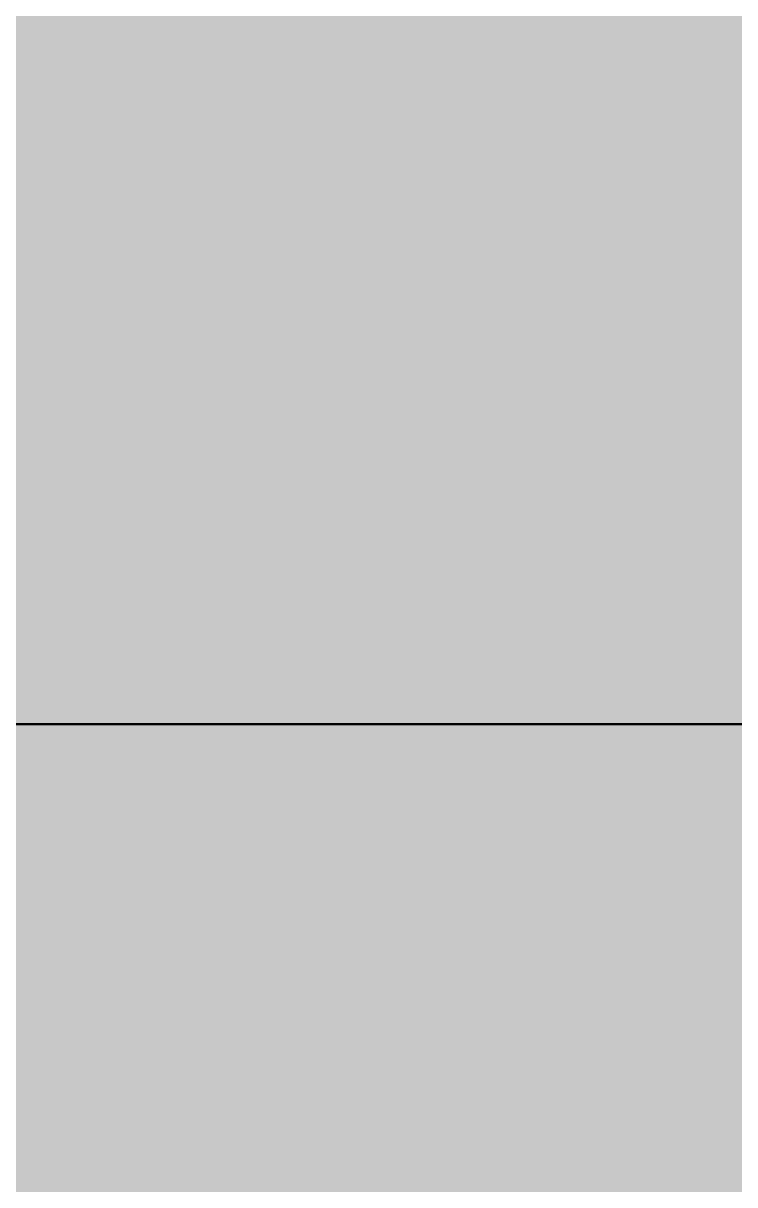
# Model space of a CAD drawing. Header units: millimetres. Extents: x -155050 to -36395, y -2753 to 7638.
# Drawn here: x -46602 to -46409.3, y -874.9 to -560.1 of the extents above; entities that cross this region are included whole.
import ezdxf

# ---------------------------------------------------------------- set-up
doc = ezdxf.new("R2010")
doc.units = ezdxf.units.MM
for name, pattern in [('IMPORT-DASHDOT', [11.176, 8.128, -1.524, 0, -1.524]), ('IMPORT-DASHED _2_', [9.652, 8.128, -1.524]), ('IMPORT-DĚLICÍ2 _2_', [15.875, 6.35, -3.175, 0, -3.175, 0, -3.175]), ('IMPORT-KANVBRDO', [20, 7, -6.5, 0, -6.5]), ('IMPORT-PHANTOM2', [14.732, 8.128, -1.524, 1.016, -1.524, 1.016, -1.524])]:
    doc.linetypes.add(name, pattern=pattern)
for name, color, linetype, lineweight, true_color in [('---1 - PBS PNP-1', 1, 'Continuous', 35, 0xff0000), ('00_pl_deštová voda oblast', 6, 'Continuous', 25, 0xff00ff), ('00_pL_hranice pozemku', 1, 'Continuous', 35, 0xff0000), ('00_pL_katastr', 150, 'Continuous', 9, 0x007fff), ('00_pL_katastr-1', 150, 'Continuous', 35, 0x007fff), ('00_pL_objekt', 1, 'Continuous', 50, 0xff0000), ('212_HK_situace_03_dwg-1', 40, 'Continuous', 9, 0xffbf00), ('A-DOOR-5', 7, 'Continuous', 9, 0xf7f7ef), ('A-FLOR-LEVL-1', 7, 'Continuous', 9, 0x7f7f7f), ('hch kanal-2', 6, 'IMPORT-KANVBRDO', 9, 0xff00ff), ('hch oploceni-1', 7, 'IMPORT-DĚLICÍ2 _2_', 9, 0x00a5a5), ('hch teren-1', 7, 'Continuous', 9, 0x00a5a5), ('hchrozvodi-1', 7, 'IMPORT-DĚLICÍ2 _2_', 9, 0x00a5a5), ('Obrys', 2, 'Continuous', 9, 0xffff00), ('Obrys-2', 1, 'IMPORT-DASHED _2_', 9, 0xff0000), ('Obrys-3', 5, 'Continuous', 9, 0x0000ff), ('Obrys-4', 5, 'IMPORT-DASHDOT', 9, 0x0000ff), ('PDF7_GASNET PLYN STŘEDOTLAK', 9, 'Continuous', 9, 0x808080), ('PDF7_GASNET PLYN STŘEDOTLAK OCHRANNĚ PÁSMO', 7, 'Continuous', 9, 0xa5a552), ('PDF7_GP Budovy', 7, 'Continuous', 9, 0x260000), ('PDF7_GP Hraniční linie', 7, 'Continuous', 9, 0x0052a5), ('PDF7_GP Výšky bodů', 7, 'Continuous', 9, 0x0052a5), ('PDF7_ISS CETIN Nadzemní sítě', 9, 'Continuous', 9, 0x808080), ('PDF7_ISS CETIN Zaměřené a kótované vnitřní STP', 9, 'Continuous', 9, 0x808080), ('PDF7_ISS KRÁLOVÉHRADECKÁ PROVOZNÍ SPLAŠKOVÁ KANALIZACE', 9, 'Continuous', 9, 0x808080), ('PDF7_ISS KRÁLOVÉHRADECKÁ PROVOZNÍ VODOVOD HL ŘAD', 9, 'Continuous', 9, 0x808080), ('PDF7_ISS TECHNICKÉ SLUŽBY HK VO', 9, 'Continuous', 9, 0x808080), ('PDF7_ISS ČEZ DISTRIBUCE NN', 9, 'Continuous', 9, 0x808080), ('PDF7_ISS ČEZ DISTRIBUCE VN PODZEMNÍ', 9, 'Continuous', 9, 0x808080), ('PDF7_Pouchov_726559$0$23700', 7, 'Continuous', 9, 0x52a5a5), ('PDF7_Slezské Předměstí_646971$0$21900', 7, 'Continuous', 9, 0x002600), ('PDF7_Slezské Předměstí_646971$0$23700', 9, 'Continuous', 9, 0x808080), ('zed-1', 5, 'Continuous', 9, 0x0000ff)]:
    doc.layers.add(name, color=color, linetype=linetype, lineweight=lineweight, true_color=true_color)
for name, color, linetype, lineweight in [('0-1', 7, 'Continuous', 9), ('0-2', 7, 'IMPORT-PHANTOM2', 9), ('00_pl_rozhrani ploch', 7, 'Continuous', 18), ('00_pL_stavajici objekty', 7, 'Continuous', 50), ('2966-1_navrh dispozice stroju-HK_02_dwg-1', 7, 'Continuous', 9), ('2966-1_navrh dispozice stroju-HK_dwg-1', 7, 'Continuous', 9), ('A-DOOR', 7, 'Continuous', 9), ('A-FLOR-LEVL', 7, 'Continuous', 9), ('HK_TEREN_SESAZENI_dwg-1', 7, 'Continuous', 9), ('Kóty', 7, 'Continuous', 9), ('PDF4_Geometry', 7, 'Continuous', 9), ('PDF7_GP Popis', 7, 'Continuous', 9), ('PDF9_Geometrie', 7, 'Continuous', 9)]:
    doc.layers.add(name, color=color, linetype=linetype, lineweight=lineweight)

# ---------------------------------------------------------------- blocks, each defined once
blk = doc.blocks.new('M_Vrata_ výsuvná_ sekční - 3000X4000 MM-840892-Řez 5')
at = {"layer": 'A-DOOR-5'}
blk.add_hatch(color=256, dxfattribs=at).paths.add_polyline_path([(196528.92, -750), (196843.19, -750), (196843.19, -738), (196995.69, -738), (196995.69, 1700), (196988.19, 1700), (196988.19, 2750), (192995.69, 2750), (192995.69, -738), (193133.19, -738), (193133.19, -750), (196145.34, -750)])
at = {"layer": 'A-DOOR'}
blk.add_line((196843.19, -750), (193133.19, -750), dxfattribs=at)
blk.add_line((196843.19, -750), (193133.19, -750), dxfattribs=at)
blk = doc.blocks.new('Rampa - Rampa-818641-Řez 5')
at = {"layer": 'A-FLOR-LEVL-1'}
blk.add_hatch(color=256, dxfattribs=at).paths.add_polyline_path([(192988.19, -953), (196988.19, -953), (196988.19, -756), (196868.19, -756), (196868.19, -750), (193108.19, -750), (193108.19, -756), (192988.19, -756), (192988.19, -876.47)])
blk = doc.blocks.new('2966-1_navrh dispozice stroju-HK_dwg-867852-Řez 5')
at = {"layer": 'Kóty'}
blk.add_line((181940.69, -750), (198730.69, -750), dxfattribs=at)
at = {"layer": 'Obrys'}
blk.add_line((203519.7, -750), (179267.83, -750), dxfattribs=at)
at = {"layer": 'Obrys-3'}
blk.add_line((196995.69, -750), (192985.69, -750), dxfattribs=at)
blk = doc.blocks.new('2966-1_navrh dispozice stroju-HK_02_dwg__X1516-904703-Řez 5')
at = {"layer": '0-1'}
for p, q in [((193691.81, -750), (193699.61, -750)), ((193698.24, -750), (193708.59, -750)), ((193707.22, -750), (193717.57, -750)), ((193716.2, -750), (193726.55, -750)), ((193725.18, -750), (193735.53, -750)), ((193734.16, -750), (193744.51, -750)), ((193743.14, -750), (193753.49, -750)), ((193752.12, -750), (193762.47, -750)), ((193761.1, -750), (193771.45, -750)), ((193770.08, -750), (193780.43, -750)), ((193779.06, -750), (193789.41, -750)), ((193788.04, -750), (193798.39, -750)), ((193797.02, -750), (193807.37, -750))]:
    blk.add_line(p, q, dxfattribs=at)
blk = doc.blocks.new('2966-1_navrh dispozice stroju-HK_02_dwg__X1517-904704-Řez 5')
at = {"layer": '0-1'}
for p, q in [((193691.81, -750), (193700.04, -750)), ((193698.67, -750), (193709.02, -750)), ((193707.65, -750), (193718, -750)), ((193716.63, -750), (193726.98, -750)), ((193725.61, -750), (193735.96, -750)), ((193734.59, -750), (193744.94, -750)), ((193743.57, -750), (193753.92, -750)), ((193752.55, -750), (193762.9, -750)), ((193761.54, -750), (193771.89, -750)), ((193770.52, -750), (193780.87, -750)), ((193779.5, -750), (193789.85, -750)), ((193788.48, -750), (193798.83, -750)), ((193797.46, -750), (193807.81, -750))]:
    blk.add_line(p, q, dxfattribs=at)
blk = doc.blocks.new('2966-1_navrh dispozice stroju-HK_02_dwg__X1519-904706-Řez 5')
at = {"layer": '0-1'}
for p, q in [((193681.81, -750), (193691.81, -750)), ((193681.81, -750), (193691.81, -750)), ((193681.81, -750), (193691.81, -750)), ((193681.81, -750), (193691.81, -750)), ((193681.81, -750), (193691.81, -750)), ((193681.81, -750), (193691.81, -750)), ((193681.81, -750), (193691.81, -750)), ((193681.81, -750), (193691.81, -750)), ((193681.81, -750), (193691.81, -750)), ((193681.81, -750), (193691.81, -750)), ((193681.81, -750), (193691.81, -750)), ((193681.81, -750), (193691.81, -750)), ((193681.81, -750), (193691.81, -750)), ((193681.81, -750), (193691.81, -750)), ((193681.81, -750), (193691.81, -750)), ((193681.81, -750), (193691.81, -750)), ((193681.81, -750), (193691.81, -750)), ((193681.81, -750), (193691.81, -750)), ((193681.81, -750), (193691.81, -750)), ((193681.81, -750), (193691.81, -750)), ((193681.81, -750), (193691.81, -750)), ((193681.81, -750), (193691.81, -750)), ((193681.81, -750), (193691.81, -750)), ((193681.81, -750), (193691.81, -750)), ((193681.81, -750), (193691.81, -750)), ((193681.81, -750), (193691.81, -750)), ((193681.81, -750), (193691.81, -750)), ((193681.81, -750), (193691.81, -750)), ((193681.81, -750), (193691.81, -750)), ((193681.81, -750), (193691.81, -750)), ((193681.81, -750), (193691.81, -750)), ((193681.81, -750), (193691.81, -750)), ((193681.81, -750), (193691.81, -750)), ((193681.81, -750), (193691.81, -750)), ((193681.81, -750), (193691.81, -750)), ((193681.81, -750), (193691.81, -750)), ((193681.81, -750), (193691.81, -750)), ((193681.81, -750), (193691.81, -750)), ((193681.81, -750), (193691.81, -750)), ((193681.81, -750), (193691.81, -750)), ((193681.81, -750), (193691.81, -750)), ((193681.81, -750), (193691.81, -750)), ((193681.81, -750), (193691.81, -750)), ((193681.81, -750), (193691.81, -750)), ((193681.81, -750), (193691.81, -750)), ((193681.81, -750), (193691.81, -750)), ((193681.81, -750), (193691.81, -750)), ((193681.81, -750), (193691.81, -750)), ((193681.81, -750), (193691.81, -750)), ((193681.81, -750), (193691.81, -750)), ((193681.81, -750), (193691.81, -750)), ((193681.81, -750), (193691.81, -750)), ((193681.81, -750), (193691.81, -750)), ((193681.81, -750), (193691.81, -750)), ((193681.81, -750), (193691.81, -750)), ((193681.81, -750), (193691.81, -750)), ((193681.81, -750), (193691.81, -750)), ((193681.81, -750), (193691.81, -750)), ((193681.81, -750), (193691.81, -750)), ((193681.81, -750), (193691.81, -750)), ((193681.81, -750), (193691.81, -750)), ((193681.81, -750), (193691.81, -750)), ((193681.81, -750), (193691.81, -750)), ((193681.81, -750), (193691.81, -750)), ((193681.81, -750), (193691.81, -750)), ((193681.81, -750), (193691.81, -750)), ((193681.81, -750), (193691.81, -750)), ((193681.81, -750), (193691.81, -750)), ((193681.81, -750), (193691.81, -750)), ((193681.81, -750), (193691.81, -750)), ((193681.81, -750), (193691.81, -750)), ((193681.81, -750), (193691.81, -750)), ((193681.81, -750), (193691.81, -750)), ((193681.81, -750), (193691.81, -750)), ((193681.81, -750), (193691.81, -750)), ((193681.81, -750), (193691.81, -750)), ((193681.81, -750), (193691.81, -750)), ((193681.81, -750), (193691.81, -750)), ((193681.81, -750), (193691.81, -750)), ((193681.81, -750), (193691.81, -750)), ((193681.81, -750), (193691.81, -750)), ((193681.81, -750), (193691.81, -750)), ((193681.81, -750), (193691.81, -750)), ((193681.81, -750), (193691.81, -750)), ((193681.81, -750), (193691.81, -750)), ((193681.81, -750), (193691.81, -750)), ((193681.81, -750), (193691.81, -750)), ((193681.81, -750), (193691.81, -750)), ((193681.81, -750), (193691.81, -750)), ((193681.81, -750), (193691.81, -750)), ((193681.81, -750), (193691.81, -750)), ((193681.81, -750), (193691.81, -750)), ((193681.81, -750), (193691.81, -750)), ((193681.81, -750), (193691.81, -750)), ((193681.81, -750), (193691.81, -750)), ((193681.81, -750), (193691.81, -750)), ((193681.81, -750), (193691.81, -750)), ((193681.81, -750), (193691.81, -750)), ((193681.81, -750), (193691.81, -750)), ((193681.81, -750), (193691.81, -750)), ((193681.81, -750), (193691.81, -750)), ((193681.81, -750), (193691.81, -750)), ((193681.81, -750), (193691.81, -750)), ((193681.81, -750), (193691.81, -750)), ((193681.81, -750), (193691.81, -750)), ((193681.81, -750), (193691.81, -750)), ((193681.81, -750), (193691.81, -750)), ((193681.81, -750), (193691.81, -750)), ((193681.81, -750), (193691.81, -750)), ((193681.81, -750), (193691.81, -750)), ((193681.81, -750), (193691.81, -750)), ((193681.81, -750), (193691.81, -750)), ((193681.81, -750), (193688.48, -750)), ((193681.81, -750), (193683.99, -750)), ((193683.36, -750), (193691.81, -750)), ((193687.85, -750), (193691.81, -750))]:
    blk.add_line(p, q, dxfattribs=at)
blk = doc.blocks.new('2966-1_navrh dispozice stroju-HK_02_dwg__X1526-904713-Řez 5')
at = {"layer": '0-1'}
for p, q in [((193779.81, -750), (193792.98, -750)), ((193781.1, -750), (193785.67, -750)), ((193786.8, -750), (193790.93, -750)), ((193794.34, -750), (193803.81, -750)), ((193794.92, -750), (193798.67, -750)), ((193798.64, -750), (193803.81, -750))]:
    blk.add_line(p, q, dxfattribs=at)
blk = doc.blocks.new('2966-1_navrh dispozice stroju-HK_02_dwg__X1527-904714-Řez 5')
at = {"layer": '0-1'}
for p, q in [((193779.81, -750), (193790.25, -750)), ((193779.81, -750), (193785.02, -750)), ((193785.21, -750), (193788.97, -750)), ((193790.91, -750), (193803.81, -750)), ((193793.07, -750), (193797.09, -750)), ((193798.1, -750), (193802.78, -750))]:
    blk.add_line(p, q, dxfattribs=at)
blk = doc.blocks.new('2966-1_navrh dispozice stroju-HK_02_dwg__X1542-904729-Řez 5')
at = {"layer": '0-1'}
for p, q in [((193736.32, -750), (193743.95, -750)), ((193741.55, -750), (193747.69, -750))]:
    blk.add_line(p, q, dxfattribs=at)
blk = doc.blocks.new('2966-1_navrh dispozice stroju-HK_02_dwg__X1545-904732-Řez 5')
at = {"layer": '0-1'}
for p, q in [((193783.93, -750), (193793.01, -750)), ((193787.42, -750), (193798.49, -750)), ((193797.23, -750), (193797.66, -750))]:
    blk.add_line(p, q, dxfattribs=at)
blk = doc.blocks.new('2966-1_navrh dispozice stroju-HK_02_dwg__X1546-904733-Řez 5')
at = {"layer": '0-1'}
for p, q in [((193783.94, -750), (193790.5, -750)), ((193786.06, -750), (193797.36, -750)), ((193792.67, -750), (193799.73, -750))]:
    blk.add_line(p, q, dxfattribs=at)
blk = doc.blocks.new('2966-1_navrh dispozice stroju-HK_02_dwg__X1575-904762-Řez 5')
at = {"layer": '0-1'}
for p, q in [((193691.81, -750), (193694.54, -750)), ((193693.17, -750), (193703.52, -750)), ((193702.15, -750), (193712.5, -750)), ((193711.13, -750), (193721.48, -750)), ((193720.11, -750), (193730.46, -750)), ((193729.09, -750), (193739.44, -750)), ((193738.07, -750), (193748.42, -750)), ((193747.05, -750), (193757.4, -750)), ((193756.03, -750), (193766.38, -750)), ((193765.01, -750), (193775.36, -750)), ((193773.99, -750), (193784.34, -750)), ((193782.97, -750), (193793.32, -750)), ((193791.95, -750), (193802.3, -750)), ((193800.93, -750), (193811.28, -750))]:
    blk.add_line(p, q, dxfattribs=at)
blk = doc.blocks.new('2966-1_navrh dispozice stroju-HK_02_dwg__X1576-904763-Řez 5')
at = {"layer": '0-1'}
for p, q in [((193691.81, -750), (193694.1, -750)), ((193692.73, -750), (193703.08, -750)), ((193701.71, -750), (193712.06, -750)), ((193710.69, -750), (193721.04, -750)), ((193719.67, -750), (193730.02, -750)), ((193728.65, -750), (193739, -750)), ((193737.63, -750), (193747.98, -750)), ((193746.61, -750), (193756.96, -750)), ((193755.59, -750), (193765.94, -750)), ((193764.57, -750), (193774.92, -750)), ((193773.55, -750), (193783.9, -750)), ((193782.53, -750), (193792.88, -750)), ((193791.51, -750), (193801.86, -750)), ((193800.49, -750), (193810.84, -750))]:
    blk.add_line(p, q, dxfattribs=at)
blk = doc.blocks.new('2966-1_navrh dispozice stroju-HK_02_dwg__X1578-904765-Řez 5')
at = {"layer": '0-1'}
for p, q in [((193681.81, -750), (193685, -750)), ((193681.81, -750), (193691.81, -750)), ((193681.81, -750), (193691.81, -750)), ((193681.81, -750), (193691.81, -750)), ((193681.81, -750), (193691.81, -750)), ((193681.81, -750), (193691.81, -750)), ((193681.81, -750), (193691.81, -750)), ((193681.81, -750), (193691.81, -750)), ((193681.81, -750), (193691.81, -750)), ((193681.81, -750), (193691.81, -750)), ((193681.81, -750), (193691.81, -750)), ((193681.81, -750), (193691.81, -750)), ((193681.81, -750), (193691.81, -750)), ((193681.81, -750), (193691.81, -750)), ((193681.81, -750), (193691.81, -750)), ((193681.81, -750), (193691.81, -750)), ((193681.81, -750), (193691.81, -750)), ((193681.81, -750), (193691.81, -750)), ((193681.81, -750), (193691.81, -750)), ((193681.81, -750), (193691.81, -750)), ((193681.81, -750), (193691.81, -750)), ((193681.81, -750), (193691.81, -750)), ((193681.81, -750), (193691.81, -750)), ((193681.81, -750), (193691.81, -750)), ((193681.81, -750), (193691.81, -750)), ((193681.81, -750), (193691.81, -750)), ((193681.81, -750), (193691.81, -750)), ((193681.81, -750), (193691.81, -750)), ((193681.81, -750), (193691.81, -750)), ((193681.81, -750), (193691.81, -750)), ((193681.81, -750), (193691.81, -750)), ((193681.81, -750), (193691.81, -750)), ((193681.81, -750), (193691.81, -750)), ((193681.81, -750), (193691.81, -750)), ((193681.81, -750), (193691.81, -750)), ((193681.81, -750), (193691.81, -750)), ((193681.81, -750), (193691.81, -750)), ((193681.81, -750), (193691.81, -750)), ((193681.81, -750), (193691.81, -750)), ((193681.81, -750), (193691.81, -750)), ((193681.81, -750), (193691.81, -750)), ((193681.81, -750), (193691.81, -750)), ((193681.81, -750), (193691.81, -750)), ((193681.81, -750), (193691.81, -750)), ((193681.81, -750), (193691.81, -750)), ((193681.81, -750), (193691.81, -750)), ((193681.81, -750), (193691.81, -750)), ((193681.81, -750), (193691.81, -750)), ((193681.81, -750), (193691.81, -750)), ((193681.81, -750), (193691.81, -750)), ((193681.81, -750), (193691.81, -750)), ((193681.81, -750), (193691.81, -750)), ((193681.81, -750), (193691.81, -750)), ((193681.81, -750), (193691.81, -750)), ((193681.81, -750), (193691.81, -750)), ((193681.81, -750), (193691.81, -750)), ((193681.81, -750), (193691.81, -750)), ((193684.38, -750), (193691.81, -750))]:
    blk.add_line(p, q, dxfattribs=at)
blk = doc.blocks.new('2966-1_navrh dispozice stroju-HK_02_dwg__X1585-904772-Řez 5')
at = {"layer": '0-1'}
for p, q in [((193779.81, -750), (193789.93, -750)), ((193779.81, -750), (193794.15, -750)), ((193779.81, -750), (193785.01, -750)), ((193782.28, -750), (193786.39, -750)), ((193785.12, -750), (193788.88, -750)), ((193787.97, -750), (193792.79, -750)), ((193790.82, -750), (193803.81, -750)), ((193792.95, -750), (193797, -750)), ((193796.05, -750), (193799.85, -750)), ((193798.05, -750), (193802.69, -750)), ((193798.63, -750), (193803.81, -750)), ((193798.72, -750), (193803.81, -750))]:
    blk.add_line(p, q, dxfattribs=at)
blk = doc.blocks.new('2966-1_navrh dispozice stroju-HK_02_dwg__X1586-904773-Řez 5')
at = {"layer": '0-1'}
for p, q in [((193779.81, -750), (193785, -750)), ((193779.81, -750), (193789.84, -750)), ((193785.1, -750), (193788.86, -750)), ((193790.79, -750), (193803.81, -750)), ((193792.91, -750), (193796.98, -750)), ((193798.04, -750), (193802.67, -750))]:
    blk.add_line(p, q, dxfattribs=at)
blk = doc.blocks.new('2966-1_navrh dispozice stroju-HK_02_dwg__X1601-904788-Řez 5')
at = {"layer": '0-1'}
for p, q in [((193735.99, -750), (193740.97, -750)), ((193738.98, -750), (193746.96, -750))]:
    blk.add_line(p, q, dxfattribs=at)
blk = doc.blocks.new('2966-1_navrh dispozice stroju-HK_02_dwg__X1604-904791-Řez 5')
at = {"layer": '0-1'}
for p, q in [((193783.95, -750), (193793.17, -750)), ((193785.05, -750), (193787.57, -750)), ((193785.24, -750), (193796.36, -750)), ((193787.54, -750), (193798.56, -750)), ((193790.86, -750), (193799.72, -750))]:
    blk.add_line(p, q, dxfattribs=at)
blk = doc.blocks.new('2966-1_navrh dispozice stroju-HK_02_dwg__X1605-904792-Řez 5')
at = {"layer": '0-1'}
for p, q in [((193785.1, -750), (193787.49, -750)), ((193785.23, -750), (193796.34, -750)), ((193790.83, -750), (193799.72, -750))]:
    blk.add_line(p, q, dxfattribs=at)
blk = doc.blocks.new('2966-1_navrh dispozice stroju-HK_02_dwg-876232-Řez 5')
at = {"layer": '0-1'}
for p, q in [((193691.81, -750), (193681.81, -750)), ((193691.81, -750), (193681.81, -750)), ((193681.81, -750), (193691.81, -750)), ((193691.81, -750), (193681.81, -750)), ((193691.81, -750), (193681.81, -750)), ((193681.81, -750), (193691.81, -750)), ((195258.81, -750), (193691.81, -750)), ((196691.81, -750), (193691.81, -750)), ((196691.81, -750), (193691.81, -750)), ((193691.81, -750), (196691.81, -750)), ((193691.81, -750), (196691.81, -750)), ((196691.81, -750), (193691.81, -750)), ((193691.81, -750), (193791.81, -750)), ((196691.81, -750), (193691.81, -750)), ((196691.81, -750), (193691.81, -750)), ((193691.81, -750), (196691.81, -750)), ((193691.81, -750), (196691.81, -750)), ((196691.81, -750), (193691.81, -750)), ((193691.81, -750), (193791.81, -750)), ((193756.81, -750), (193726.81, -750)), ((193756.81, -750), (193726.81, -750)), ((193735.81, -750), (193729.81, -750)), ((193735.81, -750), (193729.81, -750)), ((193735.81, -750), (193729.81, -750)), ((193735.81, -750), (193729.81, -750)), ((193751.81, -750), (193731.81, -750)), ((193751.81, -750), (193731.81, -750)), ((193734.02, -750), (193732.81, -750)), ((193734.02, -750), (193732.81, -750)), ((193734.02, -750), (193732.81, -750)), ((193734.02, -750), (193732.81, -750)), ((193750.13, -750), (193733.5, -750)), ((193750.13, -750), (193733.5, -750)), ((193749.81, -750), (193733.81, -750)), ((193749.81, -750), (193733.81, -750)), ((193741.81, -750), (193734.02, -750)), ((193741.81, -750), (193734.02, -750)), ((193741.81, -750), (193734.02, -750)), ((193741.81, -750), (193734.02, -750)), ((193741.81, -750), (193734.02, -750)), ((193741.81, -750), (193734.02, -750)), ((193741.81, -750), (193734.02, -750)), ((193741.81, -750), (193734.02, -750)), ((193748.59, -750), (193735.04, -750)), ((193748.59, -750), (193735.04, -750)), ((193748.09, -750), (193735.54, -750)), ((193748.09, -750), (193735.54, -750)), ((193748.09, -750), (193735.54, -750)), ((193748.09, -750), (193735.54, -750)), ((193747.81, -750), (193735.81, -750)), ((193747.81, -750), (193735.81, -750)), ((193747.81, -750), (193735.81, -750)), ((193747.81, -750), (193735.81, -750)), ((193747.81, -750), (193735.81, -750)), ((193747.81, -750), (193735.81, -750)), ((193747.81, -750), (193735.81, -750)), ((193747.81, -750), (193735.81, -750)), ((193747.72, -750), (193735.91, -750)), ((193747.72, -750), (193735.91, -750)), ((193746.87, -750), (193736.76, -750)), ((193746.87, -750), (193736.76, -750)), ((193746.87, -750), (193736.76, -750)), ((193746.87, -750), (193736.76, -750)), ((193749.61, -750), (193741.81, -750)), ((193749.61, -750), (193741.81, -750)), ((193749.61, -750), (193741.81, -750)), ((193749.61, -750), (193741.81, -750)), ((193749.61, -750), (193741.81, -750)), ((193749.61, -750), (193741.81, -750)), ((193749.61, -750), (193741.81, -750)), ((193749.61, -750), (193741.81, -750)), ((193753.81, -750), (193747.81, -750)), ((193753.81, -750), (193747.81, -750)), ((193753.81, -750), (193747.81, -750)), ((193753.81, -750), (193747.81, -750)), ((193750.81, -750), (193749.61, -750)), ((193750.81, -750), (193749.61, -750)), ((193750.81, -750), (193749.61, -750)), ((193750.81, -750), (193749.61, -750)), ((193791.81, -750), (193779.81, -750)), ((193779.81, -750), (193791.81, -750)), ((193791.81, -750), (193779.81, -750)), ((193779.81, -750), (193791.81, -750)), ((193791.81, -750), (193779.81, -750)), ((193779.81, -750), (193791.81, -750)), ((193791.81, -750), (193779.81, -750)), ((193779.81, -750), (193791.81, -750)), ((193799.81, -750), (193783.81, -750)), ((193799.81, -750), (193783.81, -750)), ((193799.81, -750), (193783.81, -750)), ((193799.81, -750), (193783.81, -750)), ((193799.81, -750), (193783.81, -750)), ((193799.81, -750), (193783.81, -750)), ((193799.81, -750), (193783.81, -750)), ((193799.81, -750), (193783.81, -750)), ((193798.73, -750), (193784.9, -750)), ((193798.73, -750), (193784.9, -750)), ((193798.73, -750), (193784.9, -750)), ((193798.73, -750), (193784.9, -750)), ((193798.59, -750), (193785.04, -750)), ((193798.59, -750), (193785.04, -750)), ((193798.59, -750), (193785.04, -750)), ((193798.59, -750), (193785.04, -750)), ((193791.81, -750), (193803.81, -750)), ((193803.81, -750), (193791.81, -750)), ((193791.81, -750), (193803.81, -750)), ((193803.81, -750), (193791.81, -750)), ((193791.81, -750), (193803.81, -750)), ((193803.81, -750), (193791.81, -750)), ((193791.81, -750), (193803.81, -750)), ((193803.81, -750), (193791.81, -750))]:
    blk.add_line(p, q, dxfattribs=at)
at = {"layer": '0-1', "flags": 128}
for points in [[(193681.81, -750), (193691.81, -750), (193791.81, -750)], [(193681.81, -750), (193691.81, -750), (193791.81, -750)], [(195448.81, -750), (195258.81, -750), (193691.81, -750)], [(193729.81, -750), (193735.81, -750), (193741.81, -750), (193747.81, -750), (193753.81, -750)], [(193753.81, -750), (193747.81, -750), (193741.81, -750), (193735.81, -750), (193729.81, -750)], [(193729.81, -750), (193735.81, -750), (193741.81, -750), (193747.81, -750), (193753.81, -750)], [(193753.81, -750), (193747.81, -750), (193741.81, -750), (193735.81, -750), (193729.81, -750)]]:
    blk.add_lwpolyline(points, dxfattribs=at)
blk.add_lwpolyline([(193747.01, -750), (193749.61, -750), (193752.21, -750), (193749.61, -750), (193747.01, -750), (193741.81, -750), (193736.62, -750), (193734.02, -750), (193731.42, -750), (193734.02, -750), (193736.62, -750), (193741.81, -750)], close=True, dxfattribs=at)
blk.add_lwpolyline([(193747.01, -750), (193749.61, -750), (193752.21, -750), (193749.61, -750), (193747.01, -750), (193741.81, -750), (193736.62, -750), (193734.02, -750), (193731.42, -750), (193734.02, -750), (193736.62, -750), (193741.81, -750)], close=True, dxfattribs=at)
blk.add_lwpolyline([(193747.01, -750), (193749.61, -750), (193752.21, -750), (193749.61, -750), (193747.01, -750), (193741.81, -750), (193736.62, -750), (193734.02, -750), (193731.42, -750), (193734.02, -750), (193736.62, -750), (193741.81, -750)], close=True, dxfattribs=at)
blk.add_lwpolyline([(193747.01, -750), (193749.61, -750), (193752.21, -750), (193749.61, -750), (193747.01, -750), (193741.81, -750), (193736.62, -750), (193734.02, -750), (193731.42, -750), (193734.02, -750), (193736.62, -750), (193741.81, -750)], close=True, dxfattribs=at)
at = {"layer": '0-2'}
blk.add_line((196883.81, -750), (193681.81, -750), dxfattribs=at)
blk.add_line((196883.81, -750), (193681.81, -750), dxfattribs=at)
at = {"layer": 'Kóty'}
for p, q in [((182162.81, -750), (198952.81, -750)), ((182162.81, -750), (198952.81, -750)), ((193402.81, -750), (195652.81, -750))]:
    blk.add_line(p, q, dxfattribs=at)
at = {"layer": 'Obrys'}
for p, q in [((179267.83, -750), (203741.82, -750)), ((203741.82, -750), (179267.83, -750)), ((198998.95, -750), (192881.81, -750)), ((192881.81, -750), (195250.12, -750)), ((195250.12, -750), (192881.81, -750)), ((192881.81, -750), (198998.95, -750))]:
    blk.add_line(p, q, dxfattribs=at)
at = {"layer": 'Obrys-2'}
for p, q in [((192608.67, -750), (199327.81, -750)), ((199327.81, -750), (192608.67, -750))]:
    blk.add_line(p, q, dxfattribs=at)
at = {"layer": 'Obrys-3'}
for p, q in [((181587.81, -750), (200127.81, -750)), ((200127.81, -750), (181587.81, -750)), ((199807.81, -750), (181587.81, -750))]:
    blk.add_line(p, q, dxfattribs=at)
at = {"layer": 'Obrys-3', "flags": 128}
blk.add_lwpolyline([(199802.81, -750), (181587.81, -750), (180987.81, -750)], dxfattribs=at)
at = {"layer": 'Obrys-4'}
blk.add_line((190787.81, -750), (200807.81, -750), dxfattribs=at)
at = {"layer": 'zed-1'}
blk.add_line((192985.69, -750), (196995.69, -750), dxfattribs=at)
for name in ['2966-1_navrh dispozice stroju-HK_02_dwg__X1519-904706-Řez 5', '2966-1_navrh dispozice stroju-HK_02_dwg__X1578-904765-Řez 5', '2966-1_navrh dispozice stroju-HK_02_dwg__X1516-904703-Řez 5', '2966-1_navrh dispozice stroju-HK_02_dwg__X1517-904704-Řez 5', '2966-1_navrh dispozice stroju-HK_02_dwg__X1575-904762-Řez 5', '2966-1_navrh dispozice stroju-HK_02_dwg__X1576-904763-Řez 5', '2966-1_navrh dispozice stroju-HK_02_dwg__X1601-904788-Řez 5', '2966-1_navrh dispozice stroju-HK_02_dwg__X1542-904729-Řez 5', '2966-1_navrh dispozice stroju-HK_02_dwg__X1526-904713-Řez 5', '2966-1_navrh dispozice stroju-HK_02_dwg__X1527-904714-Řez 5', '2966-1_navrh dispozice stroju-HK_02_dwg__X1585-904772-Řez 5', '2966-1_navrh dispozice stroju-HK_02_dwg__X1586-904773-Řez 5', '2966-1_navrh dispozice stroju-HK_02_dwg__X1545-904732-Řez 5', '2966-1_navrh dispozice stroju-HK_02_dwg__X1546-904733-Řez 5', '2966-1_navrh dispozice stroju-HK_02_dwg__X1604-904791-Řez 5', '2966-1_navrh dispozice stroju-HK_02_dwg__X1605-904792-Řez 5']:
    blk.add_blockref(name, (0, 0))
blk = doc.blocks.new('212_HK_situace_03_dwg-886969-Řez 5')
at = {"layer": '---1 - PBS PNP-1'}
blk.add_line((184097.97, -750), (197102.08, -750), dxfattribs=at)
at = {"layer": '00_pl_deštová voda oblast'}
for p, q in [((200043.36, -750), (180549.15, -750)), ((184243.14, -750), (195636.62, -750)), ((193133.19, -750), (196843.19, -750))]:
    blk.add_line(p, q, dxfattribs=at)
at = {"layer": '00_pl_deštová voda oblast', "flags": 128}
blk.add_lwpolyline([(200045.47, -750), (200045.07, -750), (180445.17, -750)], dxfattribs=at)
at = {"layer": '00_pL_hranice pozemku', "flags": 128}
blk.add_lwpolyline([(179267.83, -750), (190825.28, -750), (190825.16, -750), (200517.25, -750), (200432.56, -750), (203816.94, -750)], dxfattribs=at)
at = {"layer": '00_pL_katastr', "flags": 128}
blk.add_lwpolyline([(184793.07, -750), (200400.15, -750), (198207.53, -750), (182600.45, -750)], close=True, dxfattribs=at)
at = {"layer": '00_pL_katastr-1'}
for p, q in [((179267.83, -750), (203816.94, -750)), ((179267.83, -750), (203816.94, -750)), ((179267.83, -750), (203816.94, -750)), ((203816.94, -750), (179267.83, -750)), ((179267.83, -750), (194306.06, -750)), ((203816.94, -750), (179267.83, -750))]:
    blk.add_line(p, q, dxfattribs=at)
at = {"layer": '00_pL_katastr-1', "flags": 128}
for points in [[(179267.83, -750), (180386.98, -750), (190827.91, -750), (199063.24, -750), (203816.94, -750)], [(179267.83, -750), (189670.01, -750), (187547.71, -750), (203518.5, -750), (196394.91, -750), (179267.83, -750)], [(203816.94, -750), (186983.57, -750), (187223.24, -750), (179267.83, -750)], [(179267.83, -750), (185852.75, -750), (188324, -750), (200935.35, -750), (203816.94, -750)], [(179267.83, -750), (194666.62, -750), (198047.58, -750), (202800.39, -750), (196394.91, -750), (196349.26, -750), (193555.84, -750), (179267.83, -750)], [(179267.83, -750), (185608.36, -750), (190751.45, -750), (190749.67, -750), (194726.15, -750), (196002.93, -750), (200511.65, -750), (200463.77, -750), (200417.59, -750), (203816.94, -750)], [(203816.94, -750), (197234.46, -750), (197119.47, -750), (186897.17, -750), (187707.12, -750)], [(187707.12, -750), (197948.35, -750), (197893.94, -750), (203816.94, -750)], [(190827.91, -750), (190751.45, -750), (193781.34, -750), (203816.94, -750)]]:
    blk.add_lwpolyline(points, dxfattribs=at)
blk.add_lwpolyline([(195945.76, -750), (182563.55, -750), (182545.91, -750), (195925.9, -750)], close=True, dxfattribs=at)
at = {"layer": '00_pL_objekt'}
blk.add_line((195895.35, -750), (193108.19, -750), dxfattribs=at)
at = {"layer": '00_pl_rozhrani ploch', "flags": 128}
blk.add_lwpolyline([(197358.19, -750), (197359.16, -750), (192959.16, -750), (192958.19, -750)], dxfattribs=at)
at = {"layer": '00_pL_stavajici objekty'}
blk.add_line((179267.83, -750), (203816.94, -750), dxfattribs=at)
at = {"layer": '00_pL_stavajici objekty', "flags": 128}
blk.add_lwpolyline([(203816.94, -750), (186930.3, -750), (187169.97, -750), (179267.83, -750)], dxfattribs=at)
blk.add_lwpolyline([(195917.99, -750), (182558.41, -750), (182569.99, -750), (195929.58, -750)], close=True, dxfattribs=at)
at = {"layer": 'PDF4_Geometry'}
for p, q in [((203816.94, -750), (179267.83, -750)), ((179267.83, -750), (203816.94, -750)), ((179267.83, -750), (203816.94, -750)), ((179267.83, -750), (194252.79, -750)), ((203816.94, -750), (179267.83, -750))]:
    blk.add_line(p, q, dxfattribs=at)
at = {"layer": 'PDF4_Geometry', "flags": 128}
for points in [[(179267.83, -750), (187494.45, -750), (203465.23, -750), (196341.65, -750), (179267.83, -750)], [(179267.83, -750), (193502.58, -750), (196295.99, -750), (196341.65, -750), (202747.12, -750), (197994.31, -750), (194613.35, -750), (179267.83, -750)], [(197840.67, -750), (197895.08, -750), (187653.85, -750), (186843.9, -750), (197066.2, -750), (197181.19, -750)], [(190774.64, -750), (190698.18, -750), (193728.07, -750), (203816.94, -750)]]:
    blk.add_lwpolyline(points, dxfattribs=at)
blk.add_lwpolyline([(184739.8, -750), (200346.88, -750), (198154.26, -750), (182547.18, -750)], close=True, dxfattribs=at)
at = {"layer": 'PDF7_GASNET PLYN STŘEDOTLAK', "flags": 128}
for points in [[(193420.76, -750), (193686.63, -750), (193686.58, -750), (194018.91, -750), (194018.95, -750), (194284.82, -750), (194018.95, -750), (194018.91, -750), (193686.58, -750), (193686.63, -750)], [(194482.07, -750), (194216.21, -750), (194216.25, -750), (193883.92, -750), (193883.88, -750), (193618.02, -750), (193883.88, -750), (193883.92, -750), (194216.25, -750), (194216.21, -750)]]:
    blk.add_lwpolyline(points, close=True, dxfattribs=at)
at = {"layer": 'PDF7_GASNET PLYN STŘEDOTLAK OCHRANNĚ PÁSMO', "flags": 128}
for points in [[(193684.16, -750), (193484.77, -750)], [(193554.02, -750), (193753.41, -750)], [(193819.24, -750), (193619.84, -750)], [(193684.8, -750), (193884.2, -750)], [(193950.02, -750), (193750.63, -750)]]:
    blk.add_lwpolyline(points, close=True, dxfattribs=at)
at = {"layer": 'PDF7_GP Budovy', "flags": 128}
blk.add_lwpolyline([(182569.99, -750), (182558.41, -750), (195917.99, -750), (195929.58, -750)], close=True, dxfattribs=at)
at = {"layer": 'PDF7_GP Hraniční linie', "flags": 128}
for points in [[(203816.94, -750), (189170.88, -750), (179267.83, -750)], [(179267.83, -750), (189500.88, -750), (203816.94, -750)], [(179267.83, -750), (185267.05, -750), (191581.47, -750), (200953.08, -750), (203816.94, -750)], [(201161.88, -750), (192056.09, -750), (185007.78, -750), (187996.36, -750), (191783.55, -750), (195571.34, -750), (199891.34, -750), (203816.94, -750)], [(185377.25, -750), (189896.99, -750), (194881.66, -750), (203816.94, -750)], [(194788.08, -750), (194721.33, -750), (192793.83, -750), (192794.11, -750)], [(203816.94, -750), (201796.74, -750), (198272.67, -750), (194881.66, -750), (192885.78, -750), (194012.68, -750), (197001.38, -750), (200255.22, -750), (203816.94, -750)], [(195397.85, -750), (195398.18, -750), (193869.47, -750), (193802.68, -750)]]:
    blk.add_lwpolyline(points, dxfattribs=at)
at = {"layer": 'PDF7_GP Popis'}
for p, q in [((193657.82, -750), (193391.85, -750)), ((193670.24, -750), (193736.69, -750))]:
    blk.add_line(p, q, dxfattribs=at)
at = {"layer": 'PDF7_GP Popis', "flags": 128}
for points in [[(193524.84, -750), (193524.82, -750), (193524.8, -750), (193591.27, -750), (193657.75, -750), (193724.22, -750), (193724.24, -750), (193724.26, -750), (193657.82, -750), (193591.35, -750)], [(193537.4, -750), (193670.28, -750), (193603.82, -750), (193537.35, -750), (193537.37, -750), (193537.4, -750), (193537.42, -750), (193603.88, -750), (193670.35, -750), (193736.81, -750), (193736.79, -750)], [(193603.73, -750), (193803.21, -750), (193869.7, -750), (193936.17, -750), (193936.15, -750)], [(193724.2, -750), (193857.09, -750), (193857.07, -750), (193790.6, -750), (193724.16, -750), (193724.18, -750), (193724.2, -750), (193790.66, -750), (193790.69, -750), (193857.15, -750), (193923.62, -750), (193923.6, -750), (193923.57, -750)]]:
    blk.add_lwpolyline(points, dxfattribs=at)
at = {"layer": 'PDF7_GP Výšky bodů', "flags": 128}
for points in [[(193318.96, -750), (193451.85, -750), (193518.38, -750), (193584.84, -750), (193651.31, -750), (193651.33, -750), (193651.35, -750), (193651.37, -750), (193584.91, -750), (193518.44, -750)], [(193475.41, -750), (193408.98, -750), (193475.49, -750), (193475.47, -750), (193541.91, -750), (193608.38, -750), (193674.87, -750), (193741.35, -750), (193741.38, -750), (193674.93, -750), (193608.47, -750), (193542, -750)], [(193414.55, -750), (193547.46, -750), (193547.53, -750), (193613.97, -750), (193680.44, -750), (193680.46, -750), (193746.92, -750), (193746.94, -750), (193746.97, -750), (193680.52, -750), (193614.06, -750)], [(193444.95, -750), (193577.86, -750), (193577.9, -750), (193644.37, -750), (193710.83, -750), (193710.86, -750), (193777.32, -750), (193777.34, -750), (193777.36, -750), (193710.92, -750), (193644.45, -750), (193644.43, -750)], [(193591.59, -750), (193591.57, -750), (193591.55, -750), (193658.01, -750), (193724.48, -750), (193724.5, -750), (193790.99, -750), (193791.07, -750), (193923.96, -750)], [(193591.78, -750), (193724.69, -750), (193724.73, -750), (193791.2, -750), (193857.69, -750), (193924.15, -750), (193924.17, -750), (193924.2, -750), (193857.75, -750), (193791.29, -750), (193724.8, -750)], [(193603.39, -750), (193736.3, -750), (193736.34, -750), (193802.81, -750), (193869.27, -750), (193935.76, -750), (193935.78, -750), (193935.8, -750), (193869.34, -750), (193869.36, -750), (193802.89, -750), (193802.87, -750)], [(193803.09, -750), (193603.58, -750), (193603.67, -750), (193803.02, -750)], [(193917.17, -750), (193651.2, -750), (193717.77, -750), (193850.66, -750)], [(194012.76, -750), (193746.82, -750), (193813.37, -750), (193946.26, -750)], [(193976.7, -750), (193777.19, -750), (193843.77, -750), (193976.65, -750)], [(193924.02, -750), (193791.14, -750), (193924.11, -750), (193924.09, -750), (193924.07, -750), (193990.53, -750), (194057, -750), (194123.48, -750), (194123.51, -750), (194123.53, -750), (194057.08, -750), (193990.62, -750)], [(193935.63, -750), (193802.72, -750), (193935.72, -750), (193935.7, -750), (194002.14, -750), (194068.61, -750), (194135.09, -750), (194135.11, -750), (194135.14, -750), (194135.16, -750), (194068.69, -750), (194002.23, -750)]]:
    blk.add_lwpolyline(points, dxfattribs=at)
blk.add_lwpolyline([(193325.75, -750), (193325.77, -750), (193392.28, -750), (193458.74, -750), (193525.23, -750), (193591.72, -750), (193658.16, -750), (193658.14, -750), (193591.63, -750), (193525.17, -750), (193458.68, -750), (193458.66, -750), (193392.21, -750)], close=True, dxfattribs=at)
at = {"layer": 'PDF7_ISS CETIN Nadzemní sítě'}
for p, q in [((193662.33, -750), (193582.12, -750)), ((193582.12, -750), (193662.33, -750)), ((193701.88, -750), (193621.66, -750)), ((193621.66, -750), (193701.88, -750))]:
    blk.add_line(p, q, dxfattribs=at)
at = {"layer": 'PDF7_ISS CETIN Nadzemní sítě', "flags": 128}
for points in [[(193414.7, -750), (193946.51, -750)], [(193739.94, -750), (193873.04, -750)]]:
    blk.add_lwpolyline(points, close=True, dxfattribs=at)
at = {"layer": 'PDF7_ISS CETIN Zaměřené a kótované vnitřní STP', "flags": 128}
for points in [[(192433.91, -750), (193297.96, -750), (193896.17, -750), (193297.96, -750)], [(193484.36, -750), (194016.08, -750)], [(194148.93, -750), (193617.2, -750), (194148.93, -750), (193617.2, -750)]]:
    blk.add_lwpolyline(points, close=True, dxfattribs=at)
at = {"layer": 'PDF7_ISS KRÁLOVÉHRADECKÁ PROVOZNÍ SPLAŠKOVÁ KANALIZACE', "flags": 128}
blk.add_lwpolyline([(193292.56, -750), (194090.15, -750)], close=True, dxfattribs=at)
at = {"layer": 'PDF7_ISS KRÁLOVÉHRADECKÁ PROVOZNÍ VODOVOD HL ŘAD', "flags": 128}
blk.add_lwpolyline([(194083.32, -750), (193219.27, -750)], close=True, dxfattribs=at)
at = {"layer": 'PDF7_ISS TECHNICKÉ SLUŽBY HK VO', "flags": 128}
blk.add_lwpolyline([(195416.1, -750), (193621.53, -750)], close=True, dxfattribs=at)
at = {"layer": 'PDF7_ISS ČEZ DISTRIBUCE NN', "flags": 128}
for points in [[(192090.4, -750), (190761.09, -750), (192090.4, -750), (190761.09, -750), (192090.4, -750), (193751.96, -750), (194150.86, -750), (194483.31, -750), (194150.86, -750), (193751.96, -750)], [(194150.86, -750), (193751.96, -750), (192090.4, -750), (193751.96, -750)]]:
    blk.add_lwpolyline(points, close=True, dxfattribs=at)
at = {"layer": 'PDF7_ISS ČEZ DISTRIBUCE VN PODZEMNÍ', "flags": 128}
for points in [[(193626.07, -750), (192695.55, -750), (193626.07, -750), (194224.26, -750)], [(194024.71, -750), (193160.66, -750)]]:
    blk.add_lwpolyline(points, close=True, dxfattribs=at)
at = {"layer": 'PDF7_Pouchov_726559$0$23700', "flags": 128}
for points in [[(179267.83, -750), (181861.21, -750), (197746.45, -750), (203816.94, -750)], [(203816.94, -750), (197746.25, -750), (181861.02, -750), (179267.83, -750)]]:
    blk.add_lwpolyline(points, dxfattribs=at)
at = {"layer": 'PDF7_Slezské Předměstí_646971$0$21900'}
for p, q in [((179267.83, -750), (203816.94, -750)), ((203816.94, -750), (179267.83, -750)), ((203816.94, -750), (179267.83, -750))]:
    blk.add_line(p, q, dxfattribs=at)
at = {"layer": 'PDF7_Slezské Předměstí_646971$0$21900', "flags": 128}
for points in [[(203816.94, -750), (201004.42, -750), (188442.44, -750), (185916.75, -750), (179267.83, -750)], [(196069.56, -750), (194808.25, -750), (190825.16, -750), (190825.28, -750), (185707.45, -750), (179267.83, -750)], [(179267.83, -750), (187315.31, -750), (187116.53, -750), (203816.94, -750)], [(203816.94, -750), (193816.24, -750), (190825.28, -750), (190895.52, -750), (199137.23, -750), (203816.94, -750)]]:
    blk.add_lwpolyline(points, dxfattribs=at)
at = {"layer": 'PDF7_Slezské Předměstí_646971$0$23700', "flags": 128}
for points in [[(203816.94, -750), (199333.16, -750), (198003.91, -750), (197073.42, -750), (190825.67, -750), (190825.82, -750), (197073.59, -750), (198070.55, -750), (199399.78, -750), (203816.94, -750)], [(203816.94, -750), (203056.48, -750), (200131.3, -750), (190826.1, -750), (190826.85, -750), (199400.93, -750), (202259.62, -750), (203816.94, -750)]]:
    blk.add_lwpolyline(points, dxfattribs=at)
at = {"layer": 'PDF9_Geometrie'}
for points in [[(194682, -750), (194157.72, -750), (193600.85, -750), (193011.35, -750)], [(193849.71, -750), (193526.61, -750), (193250.73, -750), (193022.1, -750)], [(193514.8, -750), (194030.07, -750), (194449.65, -750), (194773.55, -750)]]:
    blk.add_open_spline(points, degree=3, dxfattribs=at)
blk = doc.blocks.new('HK_TEREN_SESAZENI_dwg_fgvzhj-918100-Řez 5')
at = {"layer": 'hch kanal-2'}
blk.add_line((195151.57, -750), (179267.83, -750), dxfattribs=at)
at = {"layer": 'hch oploceni-1'}
blk.add_line((194295.21, -750), (179267.83, -750), dxfattribs=at)
at = {"layer": 'hch teren-1'}
blk.add_line((196869.78, -750), (188478.66, -750), dxfattribs=at)
at = {"layer": 'hchrozvodi-1', "flags": 128}
blk.add_lwpolyline([(179267.83, -750), (185011.5, -750), (188870.28, -750), (195484.41, -750)], dxfattribs=at)
blk = doc.blocks.new('HK_TEREN_SESAZENI_dwg-918098-Řez 5')
blk.add_blockref('HK_TEREN_SESAZENI_dwg_fgvzhj-918100-Řez 5', (0, 0))

msp = doc.modelspace()

# ---------------------------------------------------------------- block references
at = {"layer": '212_HK_situace_03_dwg-1'}
msp.add_blockref('212_HK_situace_03_dwg-886969-Řez 5', (-240214.2, 0), dxfattribs=at)
at = {"layer": '2966-1_navrh dispozice stroju-HK_02_dwg-1'}
msp.add_blockref('2966-1_navrh dispozice stroju-HK_02_dwg-876232-Řez 5', (-240214.2, 0), dxfattribs=at)
at = {"layer": '2966-1_navrh dispozice stroju-HK_dwg-1'}
msp.add_blockref('2966-1_navrh dispozice stroju-HK_dwg-867852-Řez 5', (-240214.2, 0), dxfattribs=at)
at = {"layer": 'A-DOOR'}
msp.add_blockref('M_Vrata_ výsuvná_ sekční - 3000X4000 MM-840892-Řez 5', (-240214.2, 0), dxfattribs=at)
at = {"layer": 'A-FLOR-LEVL'}
msp.add_blockref('Rampa - Rampa-818641-Řez 5', (-240214.2, 0), dxfattribs=at)
at = {"layer": 'HK_TEREN_SESAZENI_dwg-1'}
msp.add_blockref('HK_TEREN_SESAZENI_dwg-918098-Řez 5', (-240214.2, 0), dxfattribs=at)

doc.saveas('drawing.dxf')
